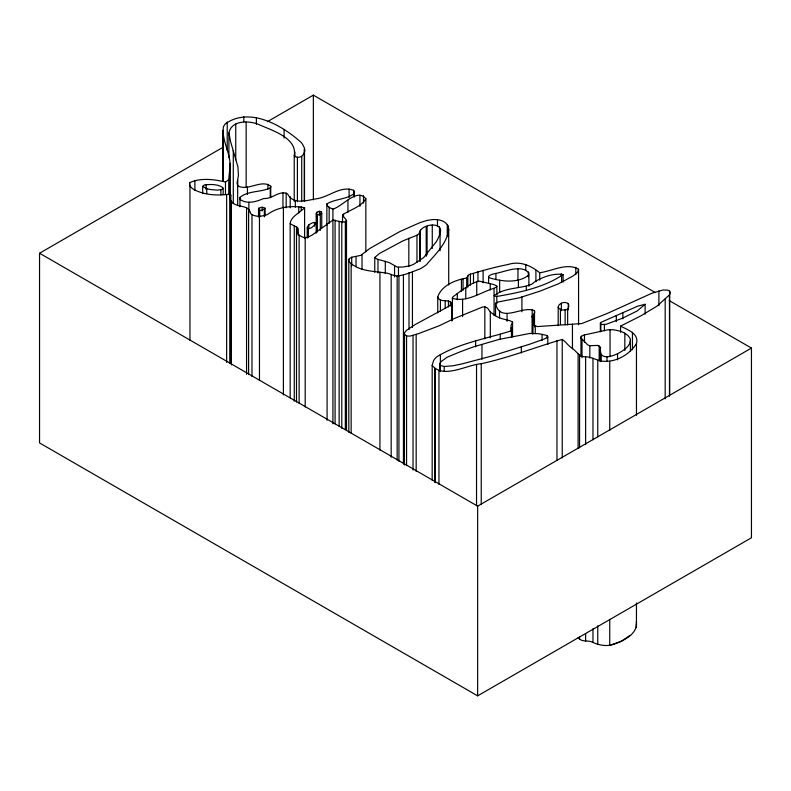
<?xml version="1.0" encoding="UTF-8"?>
<svg xmlns="http://www.w3.org/2000/svg" width="791" height="791" viewBox="0 0 791 791"><rect width="100%" height="100%" fill="white"/><g stroke="black" fill="none" stroke-linecap="round" stroke-linejoin="round"><path stroke-width="1.19" d="M229.815 363.415L229.756 168.849C231.901 154.463 221.371 141.411 223.378 127.084A25.233 14.564 0 0 1 225.316 123.861C249.531 106.469 282.258 125.334 301.292 142.568A33.795 19.508 0 0 1 303.497 146.197C307.847 152.287 300.283 160.988 294.222 155.698C297.782 137.426 270.087 129.872 257.55 123.989C248.038 120.618 231.328 120.351 228.906 132.918L228.906 157.617M437.759 312.989L437.759 296.932C441.566 285.324 455.586 279.876 466.7 278.056L467.847 275.94A4.815 2.778 0 0 1 469.508 274.447C482.124 270.621 494.939 267.131 508.02 264.51C519.707 260.664 530.979 265.509 539.709 272.757C551.92 271.155 566.949 262.355 578.567 269.237L577.638 272.213L572.981 276.039L558.228 283.929L539.63 291.266L519.084 297.881L498.112 302.014L495.522 303.269C500.08 324.409 522.544 304.802 534.508 310.774L534.647 312.672L532.046 316.449L533.015 319.712L532.847 334.02M448.705 229.43C446.945 243.766 435.416 254.099 426.576 264.58A48.647 28.09 0 0 1 419.932 268.96C412.457 271.629 404.933 275.219 397.151 276.019A12.557 7.248 0 0 1 392.583 275.011L391.169 274.447A19.755 11.41 0 0 0 387.195 273.211C374.4 271.046 358.877 271.699 349.157 261.821A10.283 5.933 0 0 1 348.732 259.972L349.256 258.647L351.698 257.243L360.805 255.355L370.069 248.285L399.801 231.585L419.962 222.627L427.041 220.422L433.122 219.562A15.86 9.156 0 0 1 436.355 219.621C441.971 219.858 448.813 222.914 448.705 229.43L448.705 285.007M439.776 363.791L440.36 365.462L444.216 366.5L453.006 365.768L462.142 363.88L491.686 356.039L529.921 344.125L544.406 338.963L547.797 337.114L547.817 336.343L546.008 335.216L538.582 333.683L529.901 333.446L499.428 339.319L473.769 346.765L459.096 352.232L447.162 357.206L441.526 361.299A22.197 12.814 0 0 0 439.776 363.791L439.776 371.206M228.906 132.918L230.616 141.757L237.923 166.852L238.447 175.582L237.053 183.117L237.666 185.845C248.315 191.56 261.257 178.914 270.72 186.231A4.064 2.343 0 0 1 270.255 187.882C260.694 192.539 248.611 190.413 239.93 197.384L239.93 199.391C247.178 204.523 256.324 201.725 263.68 198.511C272.114 199.352 279.589 189.85 287.499 193.825C293.303 205.146 306.582 200.35 316.479 198.788C328.997 197.196 340.605 185.252 353.626 190.315L354.526 191.808L354.368 193.39C346.557 199.599 335.226 198.818 326.861 203.89C327.069 206.708 330.519 208.241 332.922 209.061C342.77 206.51 356.82 187.596 365.847 198.719L365.847 251.825M404.379 465.078L404.498 332.764L406.356 330.44L415.295 324.498L448.616 306.414L451.908 303.764C449.328 297.92 439.766 303.685 437.759 296.932M496.966 295.073L496.788 285.897L493.347 284.424L480.216 281.378A5.478 3.164 0 0 0 478.268 281.27C468.845 283.959 461.015 291.009 453.134 296.684A7.396 4.271 0 0 0 452.472 297.574L452.195 320.493M636.458 415.245L636.458 343.62C639.148 333.229 627.421 329.817 620.569 326.11L640.72 315.935L656.935 306.186L669.463 294.944L670.185 293.036L669.67 291.098L667.327 290.089L663.085 290.01L651.952 293.214L606.756 313.681L581.761 323.559L537.218 326.584L534.133 325.15L532.847 321.67M630.417 340.12L629.933 342.701A24.442 14.109 0 0 1 628.756 345.044C624.326 352.539 597.284 365.758 600.587 347.684A8.642 4.993 0 0 0 600.062 346.784L597.719 345.41L589.829 345.716L587.673 344.846L580.96 337.975L581.019 336.6L583.55 335.157L607.893 329.798L613.065 329.699L618.938 330.846A25.727 14.851 0 0 1 624.099 332.813L627.945 335.532L629.933 338.172A14.545 8.394 0 0 1 630.417 340.12L630.417 351.234M316.173 233.276L316.173 213.728C316.252 211.167 321.423 210.198 321.749 212.967L321.749 227.788M229.756 168.849L228.737 179.705L228.737 194.527M600.359 323.104L601.704 324.518L606.203 324.28L622.191 318.348L637.17 310.982L645.12 304.268L637.635 306.196L601.842 321.957A10.995 6.348 0 0 0 600.359 323.104L600.359 331.755M265.183 208.34L262.197 210.169A5.26 3.035 0 0 1 260.723 210.347L258.835 209.931L258.786 208.171L262.167 207.222L265.034 208.043L265.183 215.745M432.173 480.216L432.173 365.353L433.478 360.805A26.271 15.167 0 0 1 436.889 356.751C459.591 342.889 486.564 338.726 511.47 330.786L511.026 325.773L512.558 322.105L510.096 320.76L502.018 318.694A32.401 18.707 0 0 1 495.255 315.747L490.321 311.941L487.543 308.095L484.834 306.77L482.362 307.086L453.451 318.882L439.43 325.674L418.617 333.604L409.926 336.126L406.564 335.948L404.379 334.168M228.737 179.705L225.484 182.049C214.054 179.3 200.469 177.57 189.672 182.711C188.644 188.268 196.089 190.71 200.192 192.223C209.714 195.417 219.938 195.407 229.815 194.22L230.685 194.715L230.052 199.49L232.524 202.812A18.668 10.777 0 0 0 236.46 204.968C241.967 207.015 249.501 206.233 250.549 213.501C255.078 217.466 262.108 216.536 267.368 214.549C278.135 206.678 291.978 205.245 304.614 207.726C300.145 212.65 290.564 216.556 290.178 223.734L297.614 227.59L297.742 232.594L299.127 235.234L303.339 237.429L307.165 237.488L312.129 235.065L332.922 220.066L341.791 222.004L345.341 221.895L346.29 219.868L342.839 215.795L342.78 214.677C350.433 209.566 360.983 207.123 365.847 198.719M558.189 307.106L558.743 305.474A8.652 4.993 0 0 1 560.038 304.08C562.638 301.549 569.896 301.648 568.759 306.631A15.504 8.948 0 0 1 567.641 308.925L567.127 309.311A3.955 2.284 0 0 1 566.257 309.726L562.915 310.032A4.568 2.64 0 0 1 562.104 309.904L559.188 308.619L558.189 307.106L558.189 325.625M419.853 231.901C422.384 223.329 445.145 221.312 439.796 234.265A106.36 61.401 0 0 1 436.355 241.641L423.729 257.48L414.316 263.868A18.757 10.827 0 0 1 409.956 265.727L402.866 267.051L397.27 267.091L389.271 262.612L376.902 259.033L374.766 257.451L379.749 253.308L403.143 240.78L416.966 235.234L418.953 233.731L419.853 231.901L419.853 261.544M528.882 275.1L528.922 272.776L525.758 270.314A12.043 6.951 0 0 0 520.32 268.821C511.441 268.248 503.066 272.134 494.484 273.726C492.556 273.923 485.259 276.494 490.183 278.046C502.69 281.616 517.779 283.485 528.882 275.1L528.882 286.213M321.749 212.967C320.998 214.845 317.31 215.636 316.173 213.728M636.458 343.62C629.161 355.268 614.449 363.316 600.527 360.953C594.961 359.401 589.779 356.247 583.758 356.79C578.112 355.861 575.522 349.81 570.697 347.219A65.653 37.909 0 0 1 565.466 341.989L562.233 339.448C535.349 347.14 508.801 357.759 481.235 363.712C466.571 364.799 443.444 379.314 432.173 365.353M563.103 274.586C543.852 287.627 519.539 292.532 496.797 296.457A3.569 2.066 0 0 1 494.721 296.052L494.078 295.765C504.925 287.232 519.539 289.031 531.562 284.315A18.361 10.599 0 0 0 533.806 282.496C541.835 277.077 553.908 272.865 563.103 274.586L563.103 282.001M223.171 188.387L222.459 189.029A5.695 3.293 0 0 1 221.618 189.553L217.347 190.137L210.95 189.593A29.079 16.789 0 0 1 206.738 188.693L202.803 186.419L204.088 185.134A3.807 2.195 0 0 1 204.968 184.787C210.752 184.372 217.574 183.987 222.578 187.437A5.755 3.322 0 0 1 223.171 188.387L223.171 194.556M307.215 228.233C310.665 230.033 313.898 225.455 316.173 223.398L314.561 222.449A7.841 4.528 0 0 0 312.059 223.013L308.866 224.763L307.274 227.096L307.215 238.111M578.102 637.586C581.059 642.045 586.823 640.413 591.213 641.639C597.808 644.932 605.501 646.722 612.768 644.616C622.606 641.214 638.179 634.352 636.3 621.795M496.966 286.421L496.323 286.955A11.727 6.773 0 0 1 494.049 288.29C480.542 292.265 466.917 302.775 452.195 298.266M629.903 635.44L621.261 641.372L609.742 645.308L609.742 619.373M669.176 300.57L751.45 348.07L751.45 537.771L477.645 695.853L39.55 442.93L39.55 253.229L223.517 147.017M267.368 121.695L313.355 95.147L655.284 292.551M39.55 253.229L477.645 506.151L751.45 348.07M636.36 624.148L636.458 627.668L636.458 602.969M669.67 291.098L669.67 394.838M669.463 294.944L669.463 396.222M665.182 298.83L665.182 398.872M658.903 290.9L658.903 305.721M645.12 304.268L645.12 314.146M632.454 332.368L632.454 349.652M624.841 333.199L624.841 350.482M622.883 312.603L622.883 318.783M620.569 326.11L620.569 332.289M617.553 353.696L617.553 359.875M616.308 315.461L616.308 321.63M610.049 329.54L610.049 356.711M609.742 361.25L609.742 430.413M606.994 356.622L606.994 361.566M604.393 324.626L604.393 330.796M601.111 354.981L601.111 361.161M600.844 324.241L600.844 331.656M600.537 350.937L600.537 360.815M600.26 351.797L600.26 361.675M599.183 345.875L599.183 360.696M597.759 360.291L597.759 436.859M597.759 625.819L597.759 644.349M592.973 358.234L592.973 439.747M592.973 628.707L592.973 642.282M589.829 345.716L589.829 358.066M585.627 356.959L585.627 444.641M585.627 633.601L585.627 641.017M584.47 334.949L584.47 342.365M582.008 339.151L582.008 357.68M581.296 336.116L581.296 338.588M580.96 337.975L580.96 356.494M579.566 355.119L579.566 447.746M579.566 636.706L579.566 639.177M578.567 269.237L578.567 324.814M578.102 353.528L578.102 448.626M575.808 267.249L575.808 274.665M572.447 324.181L572.447 348.88M568.294 303.596L568.294 309.775M567.641 308.925L567.641 324.982M565.14 310.032L565.14 324.854M562.233 339.448L562.233 458.009M561.61 276.197L561.61 282.377M561.234 273.696L561.234 276.168M561.363 303.269L561.363 310.675M560.423 309.35L560.423 324.172M556.963 340.377L556.963 460.174M547.797 337.114L547.797 344.52M547.194 335.661L547.194 338.133M542.072 334.336L542.072 340.506M539.709 272.757L539.709 280.162M535.903 270.601L535.903 281.715M535.28 326.119L535.28 333.535M534.508 310.774L534.508 326.821M533.352 314.442L533.352 324.32M532.481 315.144L532.481 333.673M532.195 309.439L532.195 332.902M528.339 272.015L528.339 276.949M526.312 286.49L526.312 290.188M525.758 264.332L525.758 270.512M521.912 296.951L521.912 311.773M521.328 346.784L521.328 352.964M518.382 280.054L518.382 287.459M517.957 268.683L517.957 279.796M512.558 322.105L512.558 336.926M511.47 330.786L511.47 336.966M511.055 327.632L511.055 331.34M507.071 313.938L507.071 321.344M500.228 334.267L500.228 339.21M499.655 280.133L499.655 292.482M499.566 310.606L499.566 318.012M496.797 296.457L496.797 303.863M495.937 273.409L495.937 279.589M495.522 303.269L495.522 315.619M494.049 288.29L494.078 315.52M490.232 283.771L490.232 289.941M490.321 311.941L490.321 337.876M488.591 277.255L488.591 283.425M484.834 306.77L484.834 338.874M483.103 270.423L483.103 282.773M481.956 344.55L481.956 359.371M481.235 363.712L481.235 504.5M477.952 271.827L477.952 281.705M477.645 506.151L477.645 695.853M476.746 281.428L476.746 295.013M476.538 364.938L476.538 505.736M475.628 340.703L475.628 346.873M473.493 273.567L473.493 283.445M470.388 274.091L470.388 285.205M467.847 275.94L467.847 287.054M466.7 278.056L466.7 287.934M465.761 287.687L465.761 298.8M463.042 279.243L463.042 290.356M462.597 299.265L462.597 316.558M461.44 279.253L461.44 291.602M457.287 293.491L457.287 299.67M451.908 303.764L451.908 321.057M451.038 302.597L451.038 306.305M450.465 301.935L450.465 305.633M448.448 300.768L448.448 306.938M447.914 225.929L447.914 235.807M447.577 225.227L447.577 236.351M447.31 224.634L447.31 235.758M445.185 300.887L445.185 308.302M444.216 366.5L444.216 371.444M440.429 299.908L440.429 311.021M440.369 354.378L440.369 363.02M440.36 365.462L440.36 371.632M440.083 233.464L440.083 250.757M439.489 226.898L439.489 235.54M438.956 370.702L438.956 484.319M437.472 219.73L437.472 225.9M435.357 369.011L435.357 482.639M434.743 368.675L434.743 482.302M432.272 225.069L432.272 248.532M427.071 226.394L427.071 254.801M426.22 226.641L426.22 256.284M420.328 230.023L420.328 260.901M416.966 235.234L416.966 262.404M416.165 334.336L416.165 471.416M413.031 335.424L413.031 470.042M412.437 271.936L412.437 327.514M409.006 272.648L409.006 329.461M408.828 238.16L408.828 266.567M406.564 335.948L406.564 465.622M403.43 275.08L403.43 464.04M398.941 276.118L398.941 461.371M398.476 267.249L398.476 275.891M397.151 276.019L397.151 460.046M394.541 265.875L394.541 276.988M391.169 274.447L391.169 457.238M385.296 261.208L385.296 273.557M379.927 272.233L379.927 450.079M377.979 259.418L377.979 272.994M374.766 257.451L374.766 272.272M363.534 195.723L363.534 203.129M362.031 254.494L362.031 269.316M359.935 195.248L359.935 206.362M356.029 256.749L356.029 266.626M354.368 193.39L354.368 197.097M353.626 190.315L353.626 195.248M351.698 257.243L351.698 265.895M351.145 264.065L351.145 433.27M349.098 189.049L349.098 197.691M348.811 259.319L348.811 432.222M347.941 200.054L347.941 212.403M346.498 220.56L346.498 430.522M345.341 221.895L345.341 429.384M343.482 214.193L343.482 216.655M342.533 215.192L342.533 222.597M341.791 222.004L341.791 428.257M339.131 221.272L339.131 426.29M335.077 220.056L335.077 423.828M332.922 209.061L332.922 423.838M329.165 207.222L329.165 223.28M327.079 223.912L327.079 420.278M326.861 203.89L326.861 224.881M321.067 211.711L321.067 214.183M320.306 214.321L320.306 230.379M319.366 211.276L319.366 214.984M317.329 214.727L317.329 232.02M316.746 212.393L316.746 223.507M314.561 222.449L314.561 226.157M313.355 95.147L313.355 199.846M308.866 224.763L308.866 228.47M308.371 228.896L308.371 237.547M305.197 237.735L305.197 406.94M304.505 149.558L304.505 201.428M304.614 207.726L304.614 238.595M304.327 148.866L304.327 200.736M301.727 156.509L301.727 200.973M301.213 206.649L301.213 210.357M299.127 235.234L299.127 403.202M298.771 206.797L298.771 212.967M297.989 228.718L297.989 234.897M297.396 157.201L297.396 201.665M296.496 226.631L296.496 402.006M295.34 201.072L295.34 207.252M294.855 152.01L294.855 156.954M294.272 225.761L294.272 401.136M294.222 155.698L294.222 201.398M290.218 196.722L290.218 207.835M290.178 223.734L290.178 397.873M286.184 192.974L286.184 207.796M284.098 129.408L284.098 138.049M283.405 207.183L283.405 394.907M282.96 192.549L282.96 207.371M270.72 186.231L270.72 197.355M270.255 187.882L270.255 197.76M267.941 184.214L267.941 189.158M264.352 209.427L264.352 216.833M262.167 207.222L262.167 210.93M259.725 210.337L259.725 216.516M259.468 216.279L259.468 380.53M258.786 208.171L258.786 216.813M258.519 209.437L258.519 216.843M256.393 118.116L256.393 124.286M251.983 214.747L251.983 376.536M248.878 202.219L248.878 212.097M248.611 209.111L248.611 374.608M247.435 187.052L247.435 194.457M246.565 207.558L246.565 374.281M246.149 121.992L246.149 187.447M243.816 116.722L243.816 121.666M239.93 197.384L239.93 206.797M237.765 180.318L237.765 186.488M237.666 185.845L237.666 205.611M235.738 124.019L235.738 159.841M233.286 150.527L233.286 203.633M231.407 201.913L231.407 364.938M230.685 194.715L230.685 202.13M230.567 195.387L230.567 363.346M230.003 163.312L230.003 195.417M227.215 122.022L227.215 150.428M226.641 194.507L226.641 362.476M225.484 182.049L225.484 194.398M223.171 131.949L223.171 181.347M222.943 130.347L222.943 180.981M220.887 189.87L220.887 194.813M206.738 188.693L206.738 193.627M206.135 184.55L206.135 189.484M202.674 186.211L202.674 193.627M194.873 180.378L194.873 190.255M189.959 185.885L189.959 340.259M189.672 182.711L189.672 186.419"/></g></svg>
